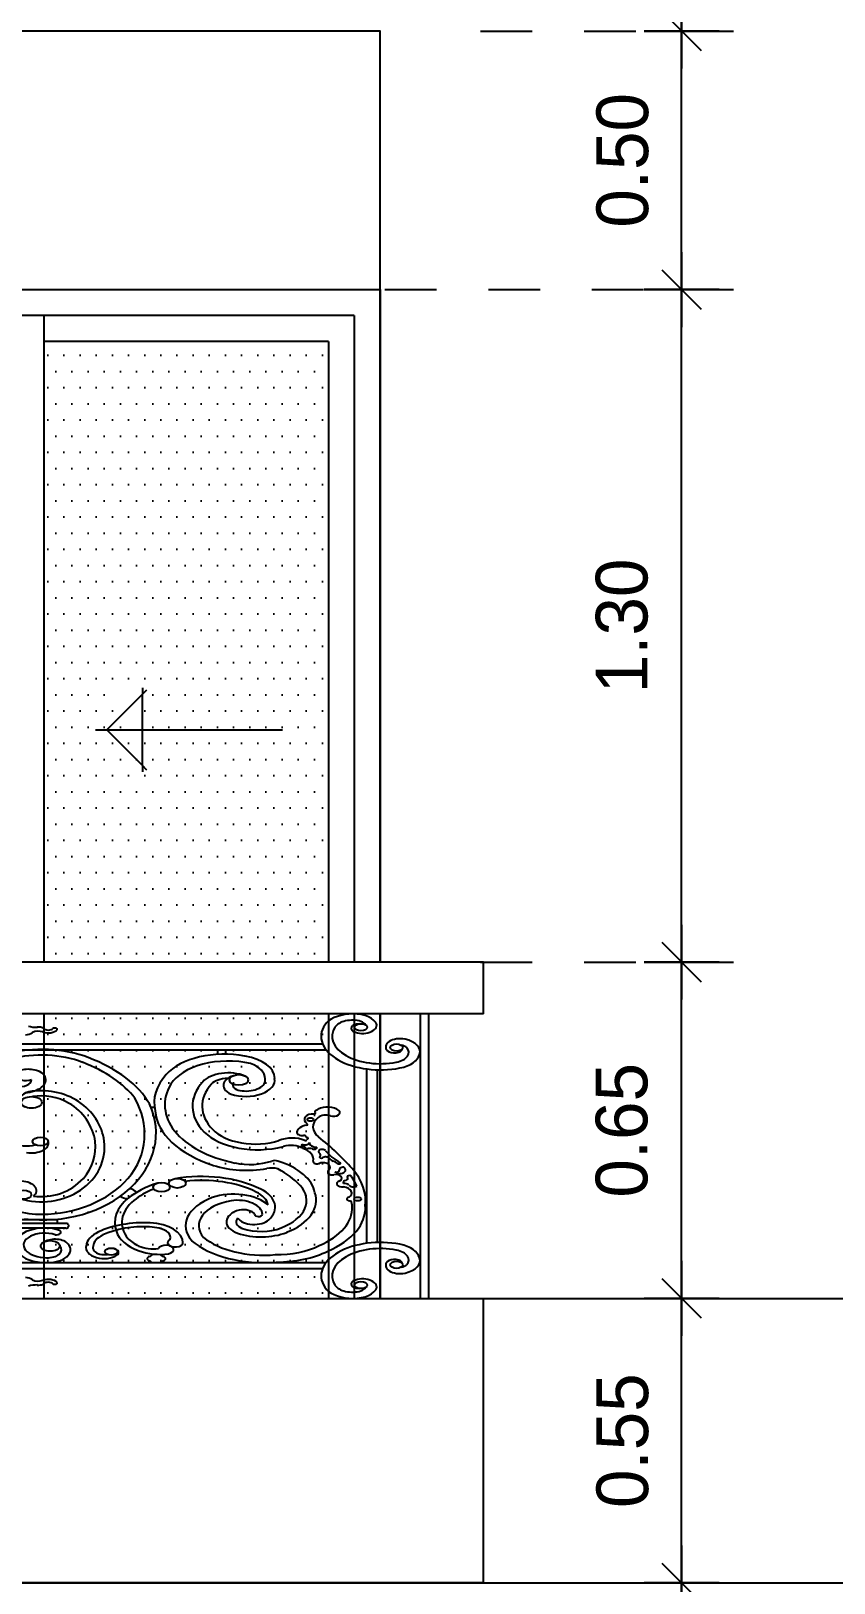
# Model space of a CAD drawing. Extents: x 185 to 567, y -69 to 170.
# Drawn here: x 319.107 to 320.659, y -39.636 to -36.636 of the extents above; entities that cross this region are included whole.
import ezdxf

# ---------------------------------------------------------------- set-up
doc = ezdxf.new("R2010")
doc.units = 0
doc.header["$LTSCALE"] = 0.25
doc.header["$MEASUREMENT"] = 0
doc.header["$PDMODE"] = 35
doc.header["$PDSIZE"] = -1
doc.linetypes.add('DOT2', pattern=[0.125, 0, -0.125])
doc.layers.get('0').update_dxf_attribs({"linetype": 'CONTINUOUS'})
doc.layers.get('Defpoints').update_dxf_attribs({"linetype": 'CONTINUOUS'})
for name, color, linetype in [('A-ELV 6', 71, 'CONTINUOUS'), ('A-FerFroge', 156, 'CONTINUOUS'), ('A-groves', 8, 'CONTINUOUS'), ('A-IDM', 221, 'CONTINUOUS'), ('A-WIN', 3, 'CONTINUOUS'), ('A-WIN HAT', 125, 'CONTINUOUS')]:
    doc.layers.add(name, color=color, linetype=linetype)
doc.styles.add('XARAB', font='xarab.shx')
doc.dimstyles.new('DIM50', dxfattribs={"dimtxt": 0.1, "dimasz": 0.06, "dimexe": 0.1, "dimexo": 0, "dimgap": 0.05, "dimtad": 1, "dimzin": 3, "dimdsep": 46, "dimtxsty": 'XARAB', "dimblk": 'DTICK', "dimcen": 0.09, "dimclrd": 256, "dimclre": 5, "dimclrt": 3, "dimadec": 0, "dimazin": 3, "dimtfac": 1, "dimtix": 1, "dimtmove": 2, "dimatfit": 0, "dimldrblk": 'DTICK', "dimfxl": 0.15, "dimtolj": 1, "dimtzin": 3, "dimlwd": -3, "dimlwe": -3, "dimarcsym": 0})

# ---------------------------------------------------------------- blocks, each defined once
blk = doc.blocks.new('A$C50FD488D')
for p, q in [((0.209, -0.6483), (0.209, -0.1009)), ((0.2186, -0.0998), (0.2186, -0.6493)), ((0.7, -0.1694), (0.3225, -0.1694)), ((0.7, -0.1578), (0.3264, -0.1578)), ((0.4338, -0.1694), (0.4338, -0.178)), ((0.4426, -0.1694), (0.4426, -0.1784)), ((0.2661, -0.2081), (0.2661, -0.5419)), ((0.2779, -0.2064), (0.2779, -0.5436)), ((0.5161, -0.2804), (0.5121, -0.2804)), ((0.5125, -0.2997), (0.5102, -0.2997)), ((0.6071, -0.508), (0.6071, -0.5113)), ((0.6101, -0.5051), (0.7, -0.5051)), ((0.6101, -0.5142), (0.7, -0.5142)), ((0.6196, -0.4984), (0.7, -0.4984)), ((0.6196, -0.4984), (0.6196, -0.5051)), ((0.7, -0.5806), (0.3225, -0.5806)), ((0.7, -0.5922), (0.3264, -0.5922))]:
    blk.add_line(p, q)
at = {"extrusion": (0, 0, -1)}
for centre, major_axis, ratio, start_param, end_param in [((0.2921, -0.1258), (-0.0261, 0), 0.986193, 0.359204, 1.773868), ((0.2934, -0.1324), (-0.0326, 0), 0.986193, 1.693369, 2.794993), ((0.2823, -0.1222), (0.0157, 0), 0.986193, 1.044957, 3.500797), ((0.2921, -0.1258), (0.014, 0), 0.986193, 3.500797, 4.101526), ((0.2934, -0.1324), (0.0205, 0), 0.986193, 4.240292, 5.936586), ((0.2858, -0.128), (-0.00887, 0), 0.986193, 1.609909, 4.186549), ((0.2625, -0.1436), (-0.0534, 0), 0.986193, 2.793121, 3.920657), ((0.2625, -0.1436), (-0.0655, 0), 0.986193, 2.793121, 3.920657), ((0.6222, -0.13), (-0.0028, 0), 0.986193, -0.347364, 2.45784), ((0.6295, -0.1254), (-0.0114, 0), 0.986193, 4.153001, 5.767627), ((0.6295, -0.1254), (-0.00588, 0), 0.986193, 3.689898, 5.767627), ((0.6391, -0.1312), (-0.00547, 0), 0.986193, 0.548305, 1.353902), ((0.6406, -0.1429), (0.00954, 0), 0.986193, 4.147409, 5.443922), ((0.64, -0.1359), (0.0103, 0), 0.986193, 4.517077, 4.873859), ((0.6413, -0.1028), (0.0235, 0), 0.986193, 1.128208, 1.558447), ((0.645, -0.138), (-0.00206, 0.00206), 1, 1.523847, 1.779943), ((0.6548, -0.1317), (0.00879, 0), 0.986193, 1.570796, 2.558971), ((0.2448, -0.173), (0.0261, 0), 0.986193, 2.925853, 4.340517), ((0.241, -0.1635), (0.0157, 0), 0.986193, 4.340517, 6.796357), ((0.2516, -0.1742), (0.0205, 0), 0.986193, 1.904728, 3.601022), ((0.2448, -0.173), (0.014, 0), 0.986193, 3.739788, 4.340517), ((0.2447, -0.165), (0.00696, 0), 0.986193, 3.141593, 9.424778), ((0.247, -0.1668), (0.00887, 0), 0.986193, 0.513172, 3.089812), ((0.4353, -0.2481), (-0.0711, 0), 0.986193, 1.239292, 2.685863), ((0.6371, -0.2594), (0.092, 0), 0.986193, 4.113809, 5.142554), ((0.2516, -0.1742), (0.0326, 0), 0.986193, 1.904728, 3.006352), ((0.2625, -0.1436), (-0.0534, 0), 0.986193, 3.920657, 5.048192), ((0.4243, -0.2245), (0.045, 0), 0.986193, 3.136144, 4.437415), ((0.683, -0.3257), (-0.1734, 0), 0.986193, 0.307207, 0.972216), ((0.6371, -0.2594), (0.0807, 0), 0.986193, 4.113809, 5.142554), ((0.2625, -0.1436), (-0.0655, 0), 0.986193, 3.920657, 5.048192), ((0.4243, -0.2245), (0.0343, 0), 0.986193, 3.117833, 4.149148), ((0.4308, -0.257), (-0.0667, 0), 0.986193, 1.189802, 2.81634), ((0.683, -0.3257), (0.1621, 0), 0.986193, 3.544055, 4.113809), ((0.419, -0.2277), (0.0104, 0), 0.986193, 3.141593, 9.424778), ((0.4306, -0.2453), (0.0316, 0), 0.986193, 4.08399, 5.814843), ((0.4148, -0.2381), (-0.0213, 0), 0.986193, 1.766722, 4.073893), ((0.3935, -0.2713), (0.119, 0), 0.986193, -0.478494, 0.140238), ((0.6575, -0.2273), (0.0253, 0), 0.986193, 1.662425, 3.379143), ((0.6513, -0.2258), (-0.0189, 0), 0.986193, 0.23755, 1.917148), ((0.6541, -0.2182), (-0.0107, 0), 0.986193, 1.917148, 5.316293), ((0.411, -0.2282), (0.0318, 0), 0.986193, 1.02315, 3.250179), ((0.411, -0.2282), (0.0212, 0), 0.986193, 1.359839, 3.277918), ((0.4148, -0.2381), (0.0107, 0), 0.986193, -0.207114, 1.517375), ((0.4306, -0.2453), (0.021, 0), 0.986193, -1.540418, -0.468342), ((0.3646, -0.2783), (0.0949, 0), 0.986193, -0.468342, 0.502042), ((0.3646, -0.2783), (-0.1056, 0), 0.986193, 2.67325, 3.643635), ((0.3738, -0.2759), (-0.1269, 0), 0.986193, 2.81634, 3.559374), ((0.6618, -0.2272), (0.0138, 0), 0.986193, 1.325993, 3.162944), ((0.6372, -0.3587), (0, 0.1102), 0.634622, -1.455899, 0.198074), ((0.6441, -0.2665), (-0.0174, 0), 0.986193, 1.67343, 3.999532), ((0.6364, -0.3304), (0, 0.168), 0.749863, 2.987054, 5.054443), ((0.3143, -0.2907), (-0.0071, 0), 0.986193, 4.239124, 6.908824), ((0.3209, -0.2953), (0.0152, 0), 0.986193, 3.767232, 5.474069), ((0.2998, -0.3171), (0.0457, 0), 0.986193, -0.809116, -0.712984), ((0.3358, -0.2921), (0.00146, 0), 0.986193, 1.387681, 3.665061), ((0.3315, -0.2897), (-0.00351, 0), 0.986193, 2.51217, 3.665061), ((0.3821, -0.2825), (0.1293, 0), 0.986193, 0.040903, 1.04538), ((0.3224, -0.3063), (-0.0107, 0), 0.986193, 1.097531, 2.553849), ((0.3036, -0.3187), (0.0334, 0), 0.986193, -0.587743, 0.619356), ((0.3376, -0.3017), (-0.00841, 0), 0.986193, 1.387681, 2.785357), ((0.332, -0.3037), (-0.0144, 0), 0.986193, 2.785357, 3.792328), ((0.3445, -0.3136), (0.00147, 0), 0.986193, 1.906583, 3.426498), ((0.3456, -0.3139), (-0.00182, 0.00182), 1, 5.778964, 6.141834), ((0.3386, -0.3303), (0.0165, 0), 0.986193, -1.23501, -0.133651), ((0.4005, -0.2989), (0.0534, 0), 0.986193, 0.481174, 2.075535), ((0.6936, -0.5929), (-0.4456, 0), 0.986193, 0.456975, 0.619356), ((0.3437, -0.3407), (0.00156, 0), 0.986193, 2.393715, 4.557851), ((0.3389, -0.3451), (-0.00499, 0), 0.986193, 2.393715, 2.865382), ((0.3431, -0.3375), (0.00181, 0), 0.986193, -0.253663, 1.416259), ((0.3466, -0.3366), (-0.00175, 0), 0.986193, -0.253663, 2.002078), ((0.36, -0.3641), (0.0243, 0), 0.986193, 4.095125, 5.362212), ((0.3487, -0.3289), (-0.00629, 0), 0.986193, 3.007942, 4.929364), ((0.3985, -0.2966), (0.0669, 0), 0.986193, 0.502042, 2.015089), ((0.3828, -0.2799), (-0.117, 0), 0.986193, 3.559374, 4.361123), ((0.6382, -0.3467), (0.00867, 0), 0.986193, 3.141593, 9.424778), ((0.6534, -0.327), (0.0285, 0), 0.986193, 0.005829, 1.918893), ((0.3359, -0.3583), (0.00328, 0), 0.986193, 1.056125, 3.391753), ((0.3327, -0.3493), (-0.0083, 0), 0.986193, 3.078791, 4.711877), ((0.3629, -0.3816), (-0.0264, 0), 0.986193, -0.122631, 0.984654), ((0.341, -0.3672), (-0.00708, 0), 0.986193, 1.056125, 1.960136), ((0.3461, -0.3481), (0.00514, 0), 0.986193, 1.224743, 3.000432), ((0.3451, -0.3434), (-0.00147, 0), 0.986193, 4.095125, 6.006974), ((0.3617, -0.373), (-0.0219, 0), 0.986193, 0.60362, 0.944428), ((0.3483, -0.3542), (-0.00144, 0), 0.986193, 1.218517, 4.325141), ((0.3617, -0.373), (0.0189, 0), 0.986193, 3.923198, 5.156681), ((0.6372, -0.3581), (0, 0.1052), 0.664345, 2.792693, 4.826957), ((0.6481, -0.3501), (-0.0189, 0), 0.986193, 4.424307, 6.467477), ((0.2462, -0.3282), (0.0854, 0), 0.986193, 0.444529, 0.783696), ((0.3231, -0.3804), (-0.00404, 0), 0.986193, 0.400155, 2.512824), ((0.3269, -0.3661), (-0.00411, 0), 0.986193, 0.444529, 3.917405), ((0.3279, -0.3769), (0.00194, 0), 0.986193, -0.597423, 2.512824), ((0.3343, -0.3726), (-0.00575, 0), 0.986193, -0.597423, 0.701205), ((0.3085, -0.3882), (-0.00191, 0), 0.986193, 3.7565, 6.59316), ((0.3271, -0.4011), (0.0209, 0), 0.986193, 3.756501, 4.081862), ((0.3066, -0.3735), (0.0138, 0), 0.986193, 0.400155, 0.940269), ((0.3302, -0.3967), (-0.0121, 0), 0.986193, -0.557759, 0.436551), ((0.3256, -0.3946), (0.00706, 0), 0.986193, 3.578144, 5.326019), ((0.3323, -0.3853), (0.00445, 0), 0.986193, -0.122631, 2.184426), ((0.4137, -0.4531), (-0.0791, 0), 0.986193, 0.094175, 1.069333), ((0.3793, -0.3901), (0.00656, 0), 0.986193, 4.127294, 5.247131), ((0.4068, -0.3443), (0.0474, 0), 0.986193, 1.219531, 2.105538), ((0.4107, -0.3311), (-0.0723, 0), 0.986193, 4.186973, 5.030999), ((0.4242, -0.4623), (0.1454, 0), 0.986193, 3.070847, 3.598568), ((0.3086, -0.4016), (-0.00766, 0), 0.986193, -0.544841, 0.757911), ((0.3074, -0.4023), (-0.00629, 0), 0.986193, 3.685922, 5.738345), ((0.3031, -0.4013), (-0.00496, 0), 0.986193, 1.545099, 3.312198), ((0.3122, -0.4176), (0.00705, 0), 0.986193, 2.192956, 4.9735), ((0.3112, -0.4027), (0.00326, 0), 0.986193, 1.079241, 3.312198), ((0.3154, -0.4058), (-0.00536, 0), 0.986193, 2.583833, 4.9735), ((0.4591, -0.4875), (0.1219, 0), 0.986193, 3.626248, 3.961743), ((0.3829, -0.4142), (-0.0164, 0), 0.986193, 1.131987, 1.889406), ((0.46, -0.5116), (-0.0986, 0), 0.986193, 0.847252, 1.876614), ((0.4249, -0.4637), (-0.1398, 0), 0.986193, 0.223137, 0.363351), ((0.2968, -0.4152), (-0.00258, 0), 0.986193, 0.190764, 3.677531), ((0.3022, -0.4326), (-0.00495, 0), 0.986193, 0.367059, 1.782679), ((0.3022, -0.4183), (-0.00375, 0), 0.986193, -1.206139, 0.535939), ((0.2993, -0.4259), (-0.00441, 0), 0.986193, 1.935454, 3.61259), ((0.3044, -0.4283), (-0.00631, 0), 0.986193, 2.192956, 4.91313), ((0.46, -0.5116), (-0.091, 0), 0.986193, 0.847252, 1.775558), ((0.4869, -0.4275), (0.00925, 0), 0.986193, 3.141593, 9.424778), ((0.5044, -0.435), (0.00925, 0), 0.986193, 3.141593, 9.424778), ((0.46, -0.5116), (0.0986, 0), 0.986193, -1.051426, -0.604473), ((0.6613, -0.4415), (-0.0187, 0), 0.986193, -0.611101, 1.440214), ((0.2922, -0.4288), (-0.00571, 0), 0.986193, 3.508652, 5.408534), ((0.3069, -0.4463), (0.0127, 0), 0.986193, 2.444401, 4.409658), ((0.4093, -0.4607), (0.0653, 0), 0.986193, 2.176291, 3.613177), ((0.4259, -0.4735), (-0.0471, 0), 0.986193, -0.551208, 0.847252), ((0.4259, -0.4735), (0.0395, 0), 0.986193, 3.247905, 3.988844), ((0.46, -0.5116), (0.091, 0), 0.986193, -0.95037, -0.604473), ((0.5419, -0.4474), (-0.00969, 0), 0.986193, 0.203134, 1.344916), ((0.2876, -0.4578), (0.0038, 0), 0.986193, 3.141593, 9.424778), ((0.3217, -0.4709), (0.028, 0), 0.986193, 3.087824, 3.501086), ((0.2959, -0.4577), (0.00362, 0), 0.986193, -1.200664, 1.691177), ((0.4093, -0.4607), (0.0759, 0), 0.986193, 2.176291, 3.342001), ((0.4246, -0.4926), (-0.0447, 0), 0.986193, 0.555033, 2.128552), ((0.4208, -0.4878), (-0.0279, 0), 0.986193, 0.006108, 1.81447), ((0.4116, -0.5096), (-0.0517, 0), 0.986193, 1.883649, 3.597263), ((0.4116, -0.5096), (0.0662, 0), 0.986193, -0.984044, 0.45567), ((0.4724, -0.5031), (-0.0759, 0), 0.986193, 2.537119, 3.56788), ((0.4724, -0.5031), (0.0836, 0), 0.986193, -0.604473, 0.213243), ((0.5419, -0.4474), (0.00969, 0), 0.986193, 0.579329, 1.596479), ((0.3853, -0.4756), (0.1062, 0), 0.986193, 2.22596, 3.172079), ((0.3854, -0.4756), (0.0917, 0), 0.986193, 2.216856, 3.176603), ((0.4143, -0.4918), (0.0135, 0), 0.986193, 3.494217, 5.041103), ((0.4067, -0.5019), (-0.026, 0), 0.986193, 2.049556, 4.160152), ((0.4021, -0.4879), (-0.0193, 0), 0.986193, 3.502327, 5.731977), ((0.3972, -0.4873), (0.00434, 0), 0.986193, -0.037495, 3.068222), ((0.4067, -0.5019), (0.0153, 0), 0.986193, -0.500246, 1.018559), ((0.3943, -0.4821), (0.0389, 0), 0.986193, 1.018559, 2.176291), ((0.5195, -0.5424), (-0.0388, 0), 0.986193, -0.010266, 1.508225), ((0.5198, -0.5432), (-0.0319, 0), 0.986193, 1.15152, 1.500262), ((0.5243, -0.5808), (-0.0781, 0), 0.986193, 1.477321, 2.262749), ((0.5243, -0.5808), (-0.0704, 0), 0.986193, 1.477321, 2.262749), ((0.6101, -0.508), (0.00294, 0), 0.986193, 3.141593, 4.712389), ((0.6101, -0.5113), (-0.00294, 0), 0.986193, 4.712389, 6.283185), ((0.6335, -0.5468), (0.0332, 0), 0.986193, 4.187766, 6.285251), ((0.3943, -0.4821), (0.0496, 0), 0.986193, 1.018559, 2.176291), ((0.5144, -0.5326), (-0.02, 0), 0.986193, -0.153938, 1.183318), ((0.4992, -0.5119), (-0.0556, 0), 0.986193, 3.300043, 4.143488), ((0.5501, -0.55), (0.0298, 0), 0.986193, -0.875887, -0.023874), ((0.5501, -0.55), (-0.0375, 0), 0.986193, 2.265705, 3.10214), ((0.6209, -0.5218), (-0.00525, 0), 0.986193, 4.527174, 6.98995), ((0.6335, -0.5468), (-0.0233, 0), 0.986193, 1.046173, 3.586786), ((0.2516, -0.5758), (-0.0326, 0), 0.986193, 0.13524, 1.236864), ((0.2625, -0.6064), (0.0655, 0), 0.986193, 4.376586, 5.504121), ((0.3775, -0.4944), (-0.072, 0), 0.986193, 4.695569, 5.430246), ((0.3915, -0.4868), (0.0953, 0), 0.986193, 0.581027, 1.717764), ((0.3915, -0.4865), (-0.081, 0), 0.986193, 3.748469, 4.870759), ((0.4892, -0.5422), (-0.00856, 0), 0.986193, 2.258777, 6.210372), ((0.4995, -0.5557), (-0.00856, 0), 0.986193, -1.220497, 2.8792), ((0.4992, -0.5119), (-0.0479, 0), 0.986193, 3.629804, 4.033873), ((0.566, -0.5518), (0.0219, 0), 0.986193, -0.154706, 1.090758), ((0.6303, -0.5559), (0.0253, 0), 0.986193, 1.521268, 3.60072), ((0.6223, -0.5518), (-0.0163, 0), 0.986193, 0.44789, 2.354725), ((0.2516, -0.5758), (0.0205, 0), 0.986193, 2.682163, 4.378457), ((0.2625, -0.6064), (0.0534, 0), 0.986193, 4.376586, 5.504121), ((0.2625, -0.6064), (-0.0655, 0), 0.986193, 2.362528, 3.490064), ((0.3775, -0.4944), (-0.0865, 0), 0.986193, 4.712389, 5.430246), ((0.5067, -0.5257), (0.0397, 0), 0.986193, 0.971295, 1.828835), ((0.4978, -0.5619), (0.0086, 0), 0.986193, 0.273969, 1.011735), ((0.5138, -0.5305), (-0.0241, 0), 0.986193, 4.01445, 4.96415), ((0.5225, -0.5619), (-0.0086, 0), 0.986193, -1.011735, -0.273969), ((0.5604, -0.5612), (0.00859, 0), 0.986193, 2.449744, 4.261139), ((0.56, -0.5594), (0.00684, 0), 0.986193, 3.141593, 9.424778), ((0.5677, -0.5552), (0.0104, 0), 0.986193, 1.090758, 1.92466), ((0.566, -0.5518), (-0.0143, 0), 0.986193, 2.957403, 4.232351), ((0.6309, -0.5559), (0.0159, 0), 0.986193, 1.544729, 3.589483), ((0.6306, -0.5454), (-0.0265, 0), 0.986193, 3.586786, 4.686322), ((0.6319, -0.5465), (0.0348, 0), 0.986193, 0.432203, 1.57951), ((0.2448, -0.577), (-0.0261, 0), 0.986193, -1.198924, 0.21574), ((0.241, -0.5865), (-0.0157, 0), 0.986193, 2.628421, 5.084261), ((0.2447, -0.585), (0.00696, 0), 0.986193, 3.141593, 9.424778), ((0.247, -0.5832), (-0.00887, 0), 0.986193, 0.05178, 2.628421), ((0.2625, -0.6064), (0.0534, 0), 0.986193, -0.779064, 0.348471), ((0.5049, -0.5732), (0.00492, 0), 0.986193, 2.129858, 4.153328), ((0.5001, -0.5809), (-0.00425, 0), 0.986193, 2.129858, 3.088852), ((0.5201, -0.5809), (-0.00425, 0), 0.986193, 0.05274, 1.011735), ((0.5153, -0.5732), (-0.00492, 0), 0.986193, 2.129858, 4.153328), ((0.5677, -0.5552), (-0.0181, 0), 0.986193, 4.232351, 5.591336), ((0.2448, -0.577), (-0.014, 0), 0.986193, -1.198924, -0.598195), ((0.2823, -0.6278), (-0.0157, 0), 0.986193, -0.359204, 2.096636), ((0.2858, -0.622), (0.00887, 0), 0.986193, -1.044957, 1.531684), ((0.6295, -0.6246), (0.0114, 0), 0.986193, 3.657151, 5.271777), ((0.6406, -0.6071), (0.00954, 0), 0.986193, 0.839263, 2.135776), ((0.645, -0.612), (0.00206, 0.00206), 1, 1.36165, 1.617745), ((0.6548, -0.6183), (-0.00879, 0), 0.986193, 0.582622, 1.570796), ((0.2921, -0.6242), (0.0261, 0), 0.986193, 1.367724, 2.782388), ((0.284, -0.6242), (0.00696, 0), 0.986193, 3.141593, 9.424778), ((0.2921, -0.6242), (-0.014, 0), 0.986193, -0.959933, -0.359204), ((0.2934, -0.6176), (-0.0205, 0), 0.986193, 3.488192, 5.184486), ((0.2934, -0.6176), (0.0326, 0), 0.986193, 0.3466, 1.448224), ((0.6222, -0.62), (0.0028, 0), 0.986193, 0.683753, 3.488957), ((0.6295, -0.6246), (0.00588, 0), 0.986193, 3.657151, 5.73488), ((0.6391, -0.6188), (0.00547, 0), 0.986193, 1.78769, 2.593288), ((0.64, -0.6141), (0.0103, 0), 0.986193, 1.409326, 1.766108), ((0.6413, -0.6472), (0.0235, 0), 0.986193, -1.558447, -1.128208)]:
    blk.add_ellipse(centre, major_axis=major_axis, ratio=ratio, start_param=start_param, end_param=end_param, dxfattribs=at)
for centre, major_axis in [((0.284, -0.1258), (-0.00696, 0)), ((0.648, -0.2711), (-0.0114, 0)), ((0.3399, -0.3042), (-0.00331, 0)), ((0.6569, -0.4495), (-0.00865, 0)), ((0.6274, -0.5486), (-0.0105, 0))]:
    blk.add_ellipse(centre, major_axis=major_axis, ratio=0.986193, dxfattribs=at)
for points, knots in [([(0.5777, -0.3468), (0.5799, -0.3164), (0.5914, -0.2883), (0.619, -0.2602), (0.6334, -0.2561), (0.6471, -0.26)], [4.827286, 4.827286, 4.827286, 4.827286, 5.70956, 5.70956, 6.446715, 6.446715, 6.446715, 6.446715]), ([(0.6676, -0.4794), (0.6553, -0.4855), (0.6458, -0.4872), (0.6364, -0.4872), (0.6, -0.4872), (0.5629, -0.4614), (0.5192, -0.3733), (0.5177, -0.3122), (0.5338, -0.2631)], [6.027743, 6.027743, 6.027743, 6.027743, 6.283185, 6.283185, 6.283185, 7.269804, 7.269804, 8.291248, 8.291248, 8.291248, 8.291248]), ([(0.646, -0.4521), (0.626, -0.4568), (0.6047, -0.4452), (0.5807, -0.3984), (0.5758, -0.3721), (0.5777, -0.3468)], [6.123586, 6.123586, 6.123586, 6.123586, 7.196425, 7.196425, 7.96855, 7.96855, 7.96855, 7.96855])]:
    blk.add_open_spline(points, degree=3, knots=knots)
blk = doc.blocks.new('A$C5D9A0A75')
at = {"color": 8}
for p, q in [((-0.2424, -0.5687), (-0.2424, -0.5809)), ((0.2424, -0.5687), (0.2424, -0.5809)), ((-0.2424, -0.5809), (-0.251, -0.5723)), ((0.2424, -0.5809), (0.251, -0.5723)), ((-0.1517, -0.65), (-0.1733, -0.65)), ((0.1517, -0.65), (0.1733, -0.65)), ((-0.251, -0.7277), (-0.2424, -0.7191)), ((-0.2424, -0.7191), (-0.2424, -0.7313)), ((0.2424, -0.7191), (0.2424, -0.7313)), ((0.251, -0.7277), (0.2424, -0.7191))]:
    blk.add_line(p, q, dxfattribs=at)
for p, q in [((-0.1733, -0.65), (-0.5132, -0.65)), ((0.1733, -0.65), (0.5132, -0.65))]:
    blk.add_line(p, q)
at = {"elevation": 0}
for points in [[(-0.2424, -0.5809), (-0.1733, -0.65), (-0.2424, -0.7191), (-0.2424, -0.5809)], [(0.2424, -0.5809), (0.1733, -0.65), (0.2424, -0.7191), (0.2424, -0.5809)]]:
    blk.add_lwpolyline(points, dxfattribs=at)
blk = doc.blocks.new('A$C1E3E3395')
at = {"layer": 'A-WIN HAT'}
h = blk.add_hatch(dxfattribs=at)
h.set_pattern_fill('DOTS', color=256, scale=0.5, style=0)
h.set_pattern_definition([(180, (3.42, 0.55), (-0.015625, 0.03125), [0, -0.03125])])
h.paths.add_polyline_path([(2.22, 2.4), (2.82, 2.4), (2.82, 1.2), (2.22, 1.2)])
h.paths.add_polyline_path([(2.5776, 1.7702), (2.5776, 1.6321), (2.6467, 1.7011)], flags=16)
h.paths.add_polyline_path([(2.87, 2.4), (3.42, 2.4), (3.42, 1.2), (2.87, 1.2)])
h.paths.add_polyline_path([(3.0624, 1.7702), (2.9933, 1.7011), (3.0624, 1.6321)], flags=16)
h.paths.add_polyline_path([(2.22, 1.1), (2.82, 1.1), (2.82, 0.55), (2.22, 0.55)])
h.paths.add_polyline_path([(2.87, 1.1), (3.42, 1.1), (3.42, 0.55), (2.87, 0.55)])
for p, q in [((3.72, 1.2, 0), (0, 1.2, 0)), ((3.72, 1.1, 0), (3.72, 1.2, 0)), ((3.72, 1.1, 0), (3.72, 1.2, 0)), ((3.72, 1.1, 0), (0, 1.1, 0)), ((0, 0.55, 0), (3.72, 0.55, 0)), ((3.72, 0, 0), (3.72, 0.55, 0)), ((3.72, 0, 0), (0, 0, 0))]:
    blk.add_line(p, q)
at = {"elevation": 0}
blk.add_lwpolyline([(3.52, 1.2), (3.52, 2.9999), (2.12, 2.9999), (2.12, 1.2)], dxfattribs=at)
at = {"layer": 'A-WIN'}
for p, q in [((2.12, 2.5, 0), (3.52, 2.5, 0)), ((3.52, 2.5, 0), (3.52, 1.2, 0)), ((3.52, 1.2, 0), (3.52, 2.5, 0)), ((3.47, 2.45, 0), (2.17, 2.45, 0)), ((2.87, 2.45, 0), (2.87, 1.2, 0)), ((3.47, 2.45, 0), (3.47, 1.2, 0)), ((3.42, 2.4, 0), (2.87, 2.4, 0)), ((3.42, 2.4, 0), (3.42, 1.2, 0)), ((2.87, 1.1, 0), (2.87, 0.55, 0)), ((3.42, 1.1, 0), (3.42, 0.55, 0)), ((3.47, 1.1, 0), (3.47, 0.55, 0)), ((3.52, 1.1, 0), (3.52, 0.55, 0)), ((3.52, 0.55, 0), (3.52, 1.1, 0))]:
    blk.add_line(p, q, dxfattribs=at)
at = {"layer": 'A-FerFroge', "xscale": -1.75}
blk.add_blockref('A$C50FD488D', (3.98, 1.2, 0), dxfattribs=at)
at = {"layer": 'A-WIN'}
blk.add_blockref('A$C5D9A0A75', (2.818, 2.299, 0), dxfattribs=at)
blk = doc.blocks.new('DTICK')
for p, q in [((0, 1.207), (0, -1.207)), ((-1.207, 0), (1.207, 0))]:
    blk.add_line(p, q)
at = {"color": 3}
blk.add_line((-0.629, -0.629), (0.629, 0.629), dxfattribs=at)
blk = doc.blocks.new('*D1794')
at = {"layer": 'A-IDM', "color": 5, "linetype": 'DOT2', "lineweight": -3, "transparency": 16777216}
for p, q in [((319.9759, -39.6356), (320.4647, -39.6356)), ((319.7909, -40.1356), (320.4647, -40.1356))]:
    blk.add_line(p, q, dxfattribs=at)
at = {"layer": 'A-IDM', "lineweight": -3, "transparency": 16777216}
blk.add_line((320.3647, -40.0756), (320.3647, -39.6956), dxfattribs=at)
at = {"layer": 'Defpoints', "color": 0, "transparency": 16777216}
for p in [(319.9759, -39.6356, 0), (320.3647, -39.6356), (319.7909, -40.1356, 0)]:
    blk.add_point(p, dxfattribs=at)
at = {"layer": 'A-IDM', "lineweight": -3, "transparency": 16777216, "xscale": 0.06, "yscale": 0.06, "zscale": 0.06}
for p, rotation in [((320.3647, -39.6356), 90), ((320.3647, -40.1356), 270)]:
    blk.add_blockref('DTICK', p, dxfattribs=dict(at, rotation=rotation))
at = {"layer": 'A-IDM', "color": 3, "transparency": 16777216, "insert": (320.2506, -39.8856), "char_height": 0.1, "attachment_point": 5, "rotation": 90, "style": 'XARAB'}
blk.add_mtext('\\A1;0.50', dxfattribs=at)
blk = doc.blocks.new('*D1795')
at = {"layer": 'A-IDM', "color": 5, "linetype": 'DOT2', "lineweight": -3, "transparency": 16777216}
for p, q in [((319.9759, -39.0856), (320.4647, -39.0856)), ((319.9759, -39.6356), (320.4647, -39.6356))]:
    blk.add_line(p, q, dxfattribs=at)
at = {"layer": 'A-IDM', "lineweight": -3, "transparency": 16777216}
blk.add_line((320.3647, -39.5756), (320.3647, -39.1456), dxfattribs=at)
at = {"layer": 'Defpoints', "color": 0, "transparency": 16777216}
for p in [(319.9759, -39.0856, 0), (320.3647, -39.0856), (319.9759, -39.6356, 0)]:
    blk.add_point(p, dxfattribs=at)
at = {"layer": 'A-IDM', "lineweight": -3, "transparency": 16777216, "xscale": 0.06, "yscale": 0.06, "zscale": 0.06}
for p, rotation in [((320.3647, -39.0856), 90), ((320.3647, -39.6356), 270)]:
    blk.add_blockref('DTICK', p, dxfattribs=dict(at, rotation=rotation))
at = {"layer": 'A-IDM', "color": 3, "transparency": 16777216, "insert": (320.2506, -39.3606), "char_height": 0.1, "attachment_point": 5, "rotation": 90, "style": 'XARAB'}
blk.add_mtext('\\A1;0.55', dxfattribs=at)
blk = doc.blocks.new('*D1796')
at = {"layer": 'A-IDM', "color": 5, "linetype": 'DOT2', "lineweight": -3, "transparency": 16777216}
for p, q in [((319.9759, -38.4356), (320.4647, -38.4356)), ((319.9759, -39.0856), (320.4647, -39.0856))]:
    blk.add_line(p, q, dxfattribs=at)
at = {"layer": 'A-IDM', "lineweight": -3, "transparency": 16777216}
blk.add_line((320.3647, -39.0256), (320.3647, -38.4956), dxfattribs=at)
at = {"layer": 'Defpoints', "color": 0, "transparency": 16777216}
for p in [(319.9759, -38.4356, 0), (320.3647, -38.4356), (319.9759, -39.0856, 0)]:
    blk.add_point(p, dxfattribs=at)
at = {"layer": 'A-IDM', "lineweight": -3, "transparency": 16777216, "xscale": 0.06, "yscale": 0.06, "zscale": 0.06}
for p, rotation in [((320.3647, -38.4356), 90), ((320.3647, -39.0856), 270)]:
    blk.add_blockref('DTICK', p, dxfattribs=dict(at, rotation=rotation))
at = {"layer": 'A-IDM', "color": 3, "transparency": 16777216, "insert": (320.2491, -38.7606), "char_height": 0.1, "attachment_point": 5, "rotation": 90, "style": 'XARAB'}
blk.add_mtext('\\A1;0.65', dxfattribs=at)
blk = doc.blocks.new('*D1797')
at = {"layer": 'A-IDM', "color": 5, "linetype": 'DOT2', "lineweight": -3, "transparency": 16777216}
for p, q in [((319.7909, -37.1356), (320.4647, -37.1356)), ((319.9759, -38.4356), (320.4647, -38.4356))]:
    blk.add_line(p, q, dxfattribs=at)
at = {"layer": 'A-IDM', "lineweight": -3, "transparency": 16777216}
blk.add_line((320.3647, -38.3756), (320.3647, -37.1956), dxfattribs=at)
at = {"layer": 'Defpoints', "color": 0, "transparency": 16777216}
for p in [(319.7909, -37.1356, 0), (320.3647, -37.1356), (319.9759, -38.4356, 0)]:
    blk.add_point(p, dxfattribs=at)
at = {"layer": 'A-IDM', "lineweight": -3, "transparency": 16777216, "xscale": 0.06, "yscale": 0.06, "zscale": 0.06}
for p, rotation in [((320.3647, -37.1356), 90), ((320.3647, -38.4356), 270)]:
    blk.add_blockref('DTICK', p, dxfattribs=dict(at, rotation=rotation))
at = {"layer": 'A-IDM', "color": 3, "transparency": 16777216, "insert": (320.2493, -37.7856), "char_height": 0.1, "attachment_point": 5, "rotation": 90, "style": 'XARAB'}
blk.add_mtext('\\A1;1.30', dxfattribs=at)
blk = doc.blocks.new('*D1798')
at = {"layer": 'A-IDM', "color": 5, "linetype": 'DOT2', "lineweight": -3, "transparency": 16777216}
for p, q in [((319.9759, -36.0856), (320.4647, -36.0856)), ((319.9759, -36.6356), (320.4647, -36.6356))]:
    blk.add_line(p, q, dxfattribs=at)
at = {"layer": 'A-IDM', "lineweight": -3, "transparency": 16777216}
blk.add_line((320.3647, -36.5756), (320.3647, -36.1456), dxfattribs=at)
at = {"layer": 'Defpoints', "color": 0, "transparency": 16777216}
for p in [(319.9759, -36.0856, 0), (320.3647, -36.0856), (319.9759, -36.6356, 0)]:
    blk.add_point(p, dxfattribs=at)
at = {"layer": 'A-IDM', "lineweight": -3, "transparency": 16777216, "xscale": 0.06, "yscale": 0.06, "zscale": 0.06}
for p, rotation in [((320.3647, -36.0856), 90), ((320.3647, -36.6356), 270)]:
    blk.add_blockref('DTICK', p, dxfattribs=dict(at, rotation=rotation))
at = {"layer": 'A-IDM', "color": 3, "transparency": 16777216, "insert": (320.2506, -36.3606), "char_height": 0.1, "attachment_point": 5, "rotation": 90, "style": 'XARAB'}
blk.add_mtext('\\A1;0.55', dxfattribs=at)
blk = doc.blocks.new('*D1831')
at = {"layer": 'A-IDM', "color": 5, "linetype": 'DOT2', "lineweight": -3, "transparency": 16777216}
for p, q in [((319.9759, -36.6356), (320.4647, -36.6356)), ((319.7909, -37.1356), (320.4647, -37.1356))]:
    blk.add_line(p, q, dxfattribs=at)
at = {"layer": 'A-IDM', "lineweight": -3, "transparency": 16777216}
blk.add_line((320.3647, -37.0756), (320.3647, -36.6956), dxfattribs=at)
at = {"layer": 'Defpoints', "color": 0, "transparency": 16777216}
for p in [(319.9759, -36.6356, 0), (320.3647, -36.6356), (319.7909, -37.1356, 0)]:
    blk.add_point(p, dxfattribs=at)
at = {"layer": 'A-IDM', "lineweight": -3, "transparency": 16777216, "xscale": 0.06, "yscale": 0.06, "zscale": 0.06}
for p, rotation in [((320.3647, -36.6356), 90), ((320.3647, -37.1356), 270)]:
    blk.add_blockref('DTICK', p, dxfattribs=dict(at, rotation=rotation))
at = {"layer": 'A-IDM', "color": 3, "transparency": 16777216, "insert": (320.2506, -36.8856), "char_height": 0.1, "attachment_point": 5, "rotation": 90, "style": 'XARAB'}
blk.add_mtext('\\A1;0.50', dxfattribs=at)

msp = doc.modelspace()

# ---------------------------------------------------------------- linework, layer by layer
at = {"layer": 'A-groves'}
for p, q in [((313.7615, -39.0857), (327.5015, -39.0857)), ((313.7615, -39.6357), (327.5015, -39.6357))]:
    msp.add_line(p, q, dxfattribs=at)

# ---------------------------------------------------------------- block references
at = {"layer": 'A-ELV 6'}
msp.add_blockref('A$C1E3E3395', (316.2615, -39.6356, 0), dxfattribs=at)

# ---------------------------------------------------------------- dimensions: what is measured, and where the dimension line sits
at = {"layer": 'A-IDM'}
for base, p1, p2, picture, middle in [((320.3647, -36.0856, 0), (319.9759, -36.6356, 0), (319.9759, -36.0856, 0), '*D1798', (320.2506, -36.3606, 0)), ((320.3647, -36.6356, 0), (319.7909, -37.1356, 0), (319.9759, -36.6356, 0), '*D1831', (320.2506, -36.8856, 0)), ((320.3647, -37.1356, 0), (319.9759, -38.4356, 0), (319.7909, -37.1356, 0), '*D1797', (320.2493, -37.7856, 0)), ((320.3647, -38.4356, 0), (319.9759, -39.0856, 0), (319.9759, -38.4356, 0), '*D1796', (320.2491, -38.7606, 0)), ((320.3647, -39.0856, 0), (319.9759, -39.6356, 0), (319.9759, -39.0856, 0), '*D1795', (320.2506, -39.3606, 0)), ((320.3647, -39.6356, 0), (319.7909, -40.1356, 0), (319.9759, -39.6356, 0), '*D1794', (320.2506, -39.8856, 0))]:
    dim = msp.add_linear_dim(base=base, p1=p1, p2=p2, angle=90, dimstyle='DIM50', override={"dimfxl": 0.15}, dxfattribs=at)
    dim.commit()
    dim.dimension.update_dxf_attribs({"geometry": picture, "text_midpoint": middle})

doc.saveas('drawing.dxf')
